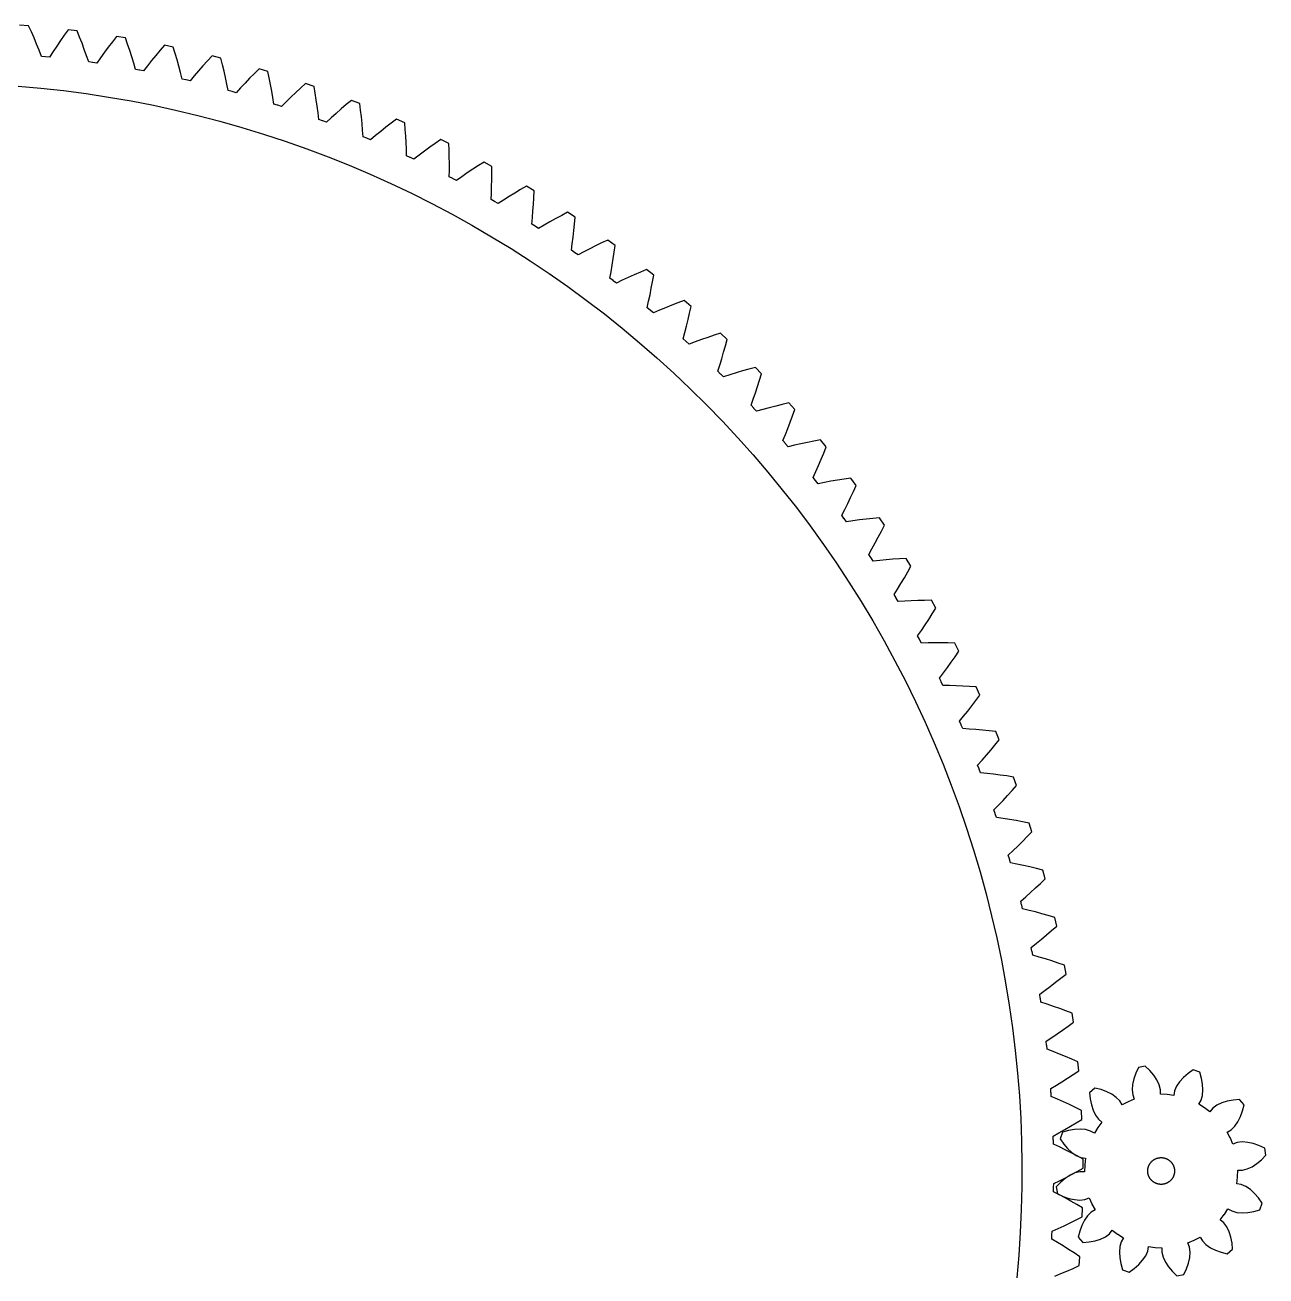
# Model space of a CAD drawing. Header units: metres. Extents: x -215 to 249, y -215 to 215.
# Drawn here: x 17 to 248.8, y -19.6 to 214 of the extents above; entities that cross this region are included whole.
import ezdxf

# ---------------------------------------------------------------- set-up
doc = ezdxf.new("R2010")
doc.units = ezdxf.units.M

msp = doc.modelspace()

# ---------------------------------------------------------------- linework, layer by layer
for p, q in [((17.6757, 213.88), (16.0001, 214.012)), ((18.1898, 212.737), (17.6757, 213.88)), ((18.6874, 211.594), (18.1898, 212.737)), ((25.0686, 213.14), (24.3382, 212.122)), ((26.7371, 212.937), (25.0686, 213.14)), ((27.2022, 211.773), (26.7371, 212.937)), ((19.1682, 210.45), (18.6874, 211.594)), ((19.6323, 209.307), (19.1682, 210.45)), ((23.6238, 211.1), (22.9258, 210.074)), ((24.3382, 212.122), (23.6238, 211.1)), ((27.6508, 210.61), (27.2022, 211.773)), ((28.0827, 209.447), (27.6508, 210.61)), ((33.3189, 210.897), (32.5619, 209.907)), ((34.0919, 211.884), (33.3189, 210.897)), ((35.7503, 211.61), (34.0919, 211.884)), ((36.1656, 210.428), (35.7503, 211.61)), ((36.5645, 209.247), (36.1656, 210.428)), ((20.0792, 208.163), (19.6323, 209.307)), ((20.8051, 208.092), (20.0792, 208.163)), ((20.8541, 208.087), (20.8051, 208.092)), ((20.8051, 208.092), (20.8051, 208.092)), ((21.5797, 208.013), (20.8541, 208.087)), ((20.8541, 208.087), (20.8541, 208.087)), ((22.2444, 209.045), (21.5797, 208.013)), ((22.9258, 210.074), (22.2444, 209.045)), ((28.4978, 208.285), (28.0827, 209.447)), ((28.8958, 207.124), (28.4978, 208.285)), ((31.821, 208.912), (31.0965, 207.913)), ((32.5619, 209.907), (31.821, 208.912)), ((36.9466, 208.067), (36.5645, 209.247)), ((37.312, 206.888), (36.9466, 208.067)), ((41.4412, 208.336), (40.6588, 207.373)), ((42.2397, 209.293), (41.4412, 208.336)), ((43.0538, 210.246), (42.2397, 209.293)), ((44.6991, 209.903), (43.0538, 210.246)), ((45.0638, 208.704), (44.6991, 209.903)), ((45.4122, 207.506), (45.0638, 208.704)), ((51.9382, 208.229), (51.0842, 207.312)), ((53.5673, 207.816), (51.9382, 208.229)), ((29.618, 207.022), (28.8958, 207.124)), ((29.6668, 207.015), (29.618, 207.022)), ((29.618, 207.022), (29.618, 207.022)), ((30.3885, 206.91), (29.6668, 207.015)), ((29.6668, 207.015), (29.6668, 207.015)), ((31.0965, 207.913), (30.3885, 206.91)), ((37.6604, 205.711), (37.312, 206.888)), ((38.3775, 205.578), (37.6604, 205.711)), ((39.8925, 206.406), (39.1427, 205.434)), ((40.6588, 207.373), (39.8925, 206.406)), ((45.7439, 206.311), (45.4122, 207.506)), ((46.059, 205.118), (45.7439, 206.311)), ((50.2459, 206.389), (49.4233, 205.461)), ((51.0842, 207.312), (50.2459, 206.389)), ((53.8809, 206.603), (53.5673, 207.816)), ((54.1781, 205.392), (53.8809, 206.603)), ((60.7289, 205.838), (59.8368, 204.957)), ((62.3391, 205.356), (60.7289, 205.838)), ((38.426, 205.569), (38.3775, 205.578)), ((38.3775, 205.578), (38.3775, 205.578)), ((39.1427, 205.434), (38.426, 205.569)), ((38.426, 205.569), (38.426, 205.569)), ((46.3571, 203.927), (46.059, 205.118)), ((47.0679, 203.764), (46.3571, 203.927)), ((47.116, 203.753), (47.0679, 203.764)), ((47.0679, 203.764), (47.0679, 203.764)), ((47.8263, 203.587), (47.116, 203.753)), ((47.116, 203.753), (47.116, 203.753)), ((48.6167, 204.527), (47.8263, 203.587)), ((49.4233, 205.461), (48.6167, 204.527)), ((54.4588, 204.184), (54.1781, 205.392)), ((54.7229, 202.978), (54.4588, 204.184)), ((58.96, 204.071), (58.0988, 203.178)), ((59.8368, 204.957), (58.96, 204.071)), ((62.6008, 204.13), (62.3391, 205.356)), ((62.8463, 202.908), (62.6008, 204.13)), ((15.7135, 202.592), (19.9528, 202.218)), ((19.9528, 202.218), (24.1834, 201.756)), ((24.1834, 201.756), (28.4034, 201.205)), ((28.4034, 201.205), (32.6108, 200.566)), ((54.9702, 201.776), (54.7229, 202.978)), ((55.6735, 201.583), (54.9702, 201.776)), ((55.7211, 201.57), (55.6735, 201.583)), ((55.6735, 201.583), (55.6735, 201.583)), ((56.4237, 201.374), (55.721, 201.57)), ((55.721, 201.57), (55.7211, 201.57)), ((57.2532, 202.279), (56.4237, 201.374)), ((58.0988, 203.178), (57.2532, 202.279)), ((63.0755, 201.688), (62.8463, 202.908)), ((63.2883, 200.473), (63.0755, 201.688)), ((67.5679, 201.384), (66.6695, 200.529)), ((68.4815, 202.233), (67.5679, 201.384)), ((69.4101, 203.075), (68.4815, 202.233)), ((70.9984, 202.525), (69.4101, 203.075)), ((71.2079, 201.289), (70.9984, 202.525)), ((71.4014, 200.057), (71.2079, 201.289)), ((32.6108, 200.566), (36.804, 199.839)), ((36.804, 199.839), (40.9811, 199.025)), ((40.9811, 199.025), (45.1402, 198.123)), ((63.4843, 199.261), (63.2883, 200.473)), ((64.1788, 199.038), (63.4843, 199.261)), ((64.2257, 199.023), (64.1788, 199.038)), ((64.1788, 199.038), (64.1788, 199.038)), ((64.9194, 198.798), (64.2257, 199.023)), ((64.2257, 199.023), (64.2257, 199.023)), ((65.7866, 199.667), (64.9194, 198.798)), ((66.6695, 200.529), (65.7866, 199.667)), ((71.5786, 198.83), (71.4014, 200.057)), ((71.7395, 197.606), (71.5786, 198.83)), ((77.0028, 199.144), (76.054, 198.335)), ((77.9663, 199.946), (77.0028, 199.144)), ((79.5298, 199.329), (77.9663, 199.946)), ((79.6867, 198.086), (79.5298, 199.329)), ((45.1402, 198.123), (49.2794, 197.134)), ((49.2794, 197.134), (53.3971, 196.059)), ((71.8839, 196.387), (71.7395, 197.606)), ((72.5684, 196.135), (71.8839, 196.387)), ((74.2014, 196.695), (73.2981, 195.864)), ((75.1202, 197.519), (74.2014, 196.695)), ((76.054, 198.335), (75.1202, 197.519)), ((79.8277, 196.847), (79.6867, 198.086)), ((79.9527, 195.613), (79.8277, 196.847)), ((86.382, 196.457), (85.3854, 195.697)), ((87.918, 195.774), (86.382, 196.457)), ((53.3971, 196.059), (57.4913, 194.897)), ((57.4913, 194.897), (61.5603, 193.651)), ((72.6146, 196.118), (72.5684, 196.135)), ((72.5684, 196.135), (72.5684, 196.135)), ((73.2981, 195.864), (72.6146, 196.118)), ((72.6146, 196.118), (72.6146, 196.118)), ((80.0615, 194.383), (79.9527, 195.613)), ((80.1541, 193.159), (80.0615, 194.383)), ((83.4354, 194.153), (82.4825, 193.369)), ((84.4031, 194.929), (83.4354, 194.153)), ((85.3854, 195.697), (84.4031, 194.929)), ((88.0219, 194.525), (87.918, 195.774)), ((88.1102, 193.281), (88.0219, 194.525)), ((61.5603, 193.651), (65.6023, 192.319)), ((65.6023, 192.319), (69.6156, 190.903)), ((80.8272, 192.879), (80.1541, 193.159)), ((80.8727, 192.859), (80.8272, 192.879)), ((80.8272, 192.879), (80.8272, 192.879)), ((81.5448, 192.576), (80.8727, 192.859)), ((80.8727, 192.859), (80.8727, 192.859)), ((82.4825, 193.369), (81.5448, 192.576)), ((88.1827, 192.043), (88.1102, 193.281)), ((88.2393, 190.81), (88.1827, 192.043)), ((93.614, 191.897), (92.6001, 191.171)), ((94.642, 192.614), (93.614, 191.897)), ((96.1476, 191.866), (94.642, 192.614)), ((96.1985, 190.614), (96.1476, 191.866)), ((69.6156, 190.903), (73.5983, 189.403)), ((73.5983, 189.403), (77.5487, 187.82)), ((88.2798, 189.583), (88.2393, 190.81)), ((88.9404, 189.274), (88.2798, 189.583)), ((88.985, 189.253), (88.9404, 189.274)), ((88.9404, 189.274), (88.9404, 189.274)), ((89.6445, 188.942), (88.985, 189.253)), ((88.985, 189.253), (88.985, 189.253)), ((90.615, 189.694), (89.6445, 188.942)), ((91.6003, 190.437), (90.615, 189.694)), ((92.6001, 191.171), (91.6003, 190.437)), ((96.2339, 189.368), (96.1985, 190.614)), ((96.2538, 188.127), (96.2339, 189.368)), ((77.5487, 187.82), (81.4651, 186.155)), ((96.258, 186.893), (96.2538, 188.127)), ((100.63, 187.069), (99.6001, 186.377)), ((101.674, 187.751), (100.63, 187.069)), ((102.732, 188.423), (101.674, 187.751)), ((104.204, 187.613), (102.732, 188.423)), ((104.202, 186.36), (104.204, 187.613)), ((81.4651, 186.155), (85.3457, 184.408)), ((96.2464, 185.666), (96.258, 186.893)), ((96.8933, 185.329), (96.2464, 185.666)), ((96.937, 185.306), (96.8933, 185.329)), ((96.8933, 185.329), (96.8933, 185.329)), ((97.5826, 184.967), (96.9369, 185.306)), ((96.9369, 185.306), (96.937, 185.306)), ((98.5842, 185.677), (97.5826, 184.967)), ((99.6001, 186.377), (98.5842, 185.677)), ((104.151, 183.873), (104.184, 185.113)), ((104.184, 185.113), (104.202, 186.36)), ((85.3457, 184.408), (89.189, 182.58)), ((89.189, 182.58), (92.9931, 180.672)), ((104.04, 181.414), (104.103, 182.64)), ((104.103, 182.64), (104.151, 183.873)), ((108.479, 182.629), (107.42, 181.982)), ((109.551, 183.266), (108.479, 182.629)), ((110.636, 183.893), (109.551, 183.266)), ((112.073, 183.021), (110.636, 183.893)), ((112.017, 181.769), (112.073, 183.021)), ((92.9931, 180.672), (96.7564, 178.685)), ((104.672, 181.05), (104.04, 181.414)), ((104.714, 181.025), (104.672, 181.05)), ((104.672, 181.05), (104.672, 181.05)), ((105.345, 180.659), (104.714, 181.025)), ((104.714, 181.025), (104.714, 181.025)), ((106.376, 181.326), (105.345, 180.659)), ((107.42, 181.982), (106.376, 181.326)), ((111.861, 179.287), (111.947, 180.524)), ((111.947, 180.524), (112.017, 181.769)), ((96.7564, 178.685), (100.477, 176.62)), ((111.645, 176.835), (111.761, 178.057)), ((111.761, 178.057), (111.861, 179.287)), ((116.132, 177.861), (115.047, 177.259)), ((117.23, 178.452), (116.132, 177.861)), ((118.341, 179.032), (117.23, 178.452)), ((119.739, 178.1), (118.341, 179.032)), ((119.631, 176.851), (119.739, 178.1)), ((100.477, 176.62), (104.154, 174.477)), ((112.261, 176.444), (111.645, 176.835)), ((112.303, 176.418), (112.261, 176.444)), ((112.261, 176.444), (112.261, 176.444)), ((112.917, 176.025), (112.303, 176.418)), ((112.303, 176.418), (112.303, 176.418)), ((113.976, 176.647), (112.917, 176.025)), ((115.047, 177.259), (113.976, 176.647)), ((119.37, 174.378), (119.508, 175.611)), ((119.508, 175.611), (119.631, 176.851)), ((104.154, 174.477), (107.785, 172.257)), ((119.05, 171.937), (119.217, 173.153)), ((119.217, 173.153), (119.37, 174.378)), ((124.698, 173.316), (123.576, 172.772)), ((125.833, 173.848), (124.698, 173.316)), ((127.19, 172.858), (125.833, 173.848)), ((107.785, 172.257), (111.369, 169.962)), ((119.649, 171.521), (119.05, 171.937)), ((119.689, 171.493), (119.649, 171.521)), ((119.649, 171.521), (119.649, 171.521)), ((120.286, 171.074), (119.689, 171.493)), ((119.689, 171.493), (119.689, 171.493)), ((121.37, 171.651), (120.286, 171.074)), ((122.467, 172.217), (121.37, 171.651)), ((123.576, 172.772), (122.467, 172.217)), ((126.853, 170.38), (127.029, 171.615)), ((127.029, 171.615), (127.19, 172.858)), ((111.369, 169.962), (114.904, 167.593)), ((126.459, 167.937), (126.663, 169.154)), ((126.663, 169.154), (126.853, 170.38)), ((133.098, 168.351), (131.942, 167.867)), ((134.412, 167.304), (133.098, 168.351)), ((114.904, 167.593), (118.389, 165.149)), ((126.24, 166.73), (126.459, 167.937)), ((126.82, 166.288), (126.24, 166.73)), ((126.86, 166.258), (126.82, 166.288)), ((126.82, 166.288), (126.82, 166.288)), ((127.439, 165.815), (126.859, 166.258)), ((126.859, 166.258), (126.86, 166.258)), ((128.546, 166.345), (127.439, 165.815)), ((129.665, 166.864), (128.546, 166.345)), ((130.797, 167.371), (129.665, 166.864)), ((131.942, 167.867), (130.797, 167.371)), ((133.97, 164.843), (134.198, 166.069)), ((134.198, 166.069), (134.412, 167.304)), ((118.389, 165.149), (121.821, 162.634)), ((133.472, 162.419), (133.728, 163.626)), ((133.728, 163.626), (133.97, 164.843)), ((121.821, 162.634), (125.201, 160.047)), ((133.202, 161.222), (133.472, 162.419)), ((133.763, 160.756), (133.202, 161.222)), ((136.63, 161.211), (135.49, 160.74)), ((137.783, 161.669), (136.63, 161.211)), ((138.947, 162.116), (137.783, 161.669)), ((140.123, 162.551), (138.947, 162.116)), ((141.391, 161.448), (140.123, 162.551)), ((141.125, 160.224), (141.391, 161.448)), ((125.201, 160.047), (128.525, 157.39)), ((133.764, 160.756), (133.763, 160.756)), ((133.801, 160.724), (133.764, 160.756)), ((134.361, 160.257), (133.801, 160.724)), ((133.801, 160.724), (133.801, 160.724)), ((135.49, 160.74), (134.361, 160.257)), ((140.552, 157.803), (140.845, 159.009)), ((140.845, 159.009), (141.125, 160.224)), ((128.525, 157.39), (131.793, 154.664)), ((139.925, 155.423), (140.245, 156.608)), ((140.245, 156.608), (140.552, 157.803)), ((131.793, 154.664), (135.003, 151.87)), ((140.466, 154.934), (139.925, 155.423)), ((140.502, 154.901), (140.466, 154.934)), ((140.466, 154.934), (140.466, 154.934)), ((141.042, 154.41), (140.502, 154.901)), ((140.502, 154.901), (140.502, 154.901)), ((142.19, 154.845), (141.042, 154.41)), ((143.349, 155.267), (142.19, 154.845)), ((144.52, 155.676), (143.349, 155.267)), ((145.702, 156.073), (144.52, 155.676)), ((146.895, 156.457), (145.702, 156.073)), ((148.116, 155.302), (146.895, 156.457)), ((147.798, 154.09), (148.116, 155.302)), ((135.003, 151.87), (138.154, 149.009)), ((147.123, 151.696), (147.467, 152.888)), ((147.467, 152.888), (147.798, 154.09)), ((146.395, 149.344), (146.765, 150.515)), ((146.765, 150.515), (147.123, 151.696)), ((152.195, 149.748), (150.997, 149.402)), ((153.403, 150.082), (152.195, 149.748)), ((154.574, 148.876), (153.403, 150.082)), ((138.154, 149.009), (141.244, 146.083)), ((146.915, 148.833), (146.395, 149.344)), ((146.95, 148.798), (146.915, 148.833)), ((146.915, 148.833), (146.915, 148.833)), ((147.468, 148.285), (146.95, 148.798)), ((146.95, 148.798), (146.95, 148.798)), ((148.633, 148.67), (147.468, 148.285)), ((149.81, 149.043), (148.633, 148.67)), ((150.997, 149.402), (149.81, 149.043)), ((153.823, 146.491), (154.205, 147.678)), ((154.205, 147.678), (154.574, 148.876)), ((141.244, 146.083), (144.273, 143.093)), ((153.021, 144.15), (153.428, 145.315)), ((153.428, 145.315), (153.823, 146.491)), ((144.273, 143.093), (147.238, 140.04)), ((152.601, 142.997), (153.021, 144.15)), ((153.099, 142.464), (152.601, 142.997)), ((156, 142.55), (154.809, 142.228)), ((157.202, 142.859), (156, 142.55)), ((158.413, 143.154), (157.202, 142.859)), ((159.635, 143.436), (158.413, 143.154)), ((160.753, 142.181), (159.635, 143.436)), ((153.133, 142.428), (153.099, 142.464)), ((153.099, 142.464), (153.099, 142.464)), ((153.133, 142.427), (153.133, 142.428)), ((153.628, 141.893), (153.133, 142.427)), ((154.809, 142.228), (153.628, 141.893)), ((159.901, 139.831), (160.333, 141.001)), ((160.333, 141.001), (160.753, 142.181)), ((147.238, 140.04), (150.138, 136.926)), ((159.001, 137.526), (159.457, 138.673)), ((159.457, 138.673), (159.901, 139.831)), ((150.138, 136.926), (152.973, 133.752)), ((158.533, 136.391), (159.001, 137.526)), ((159.007, 135.838), (158.533, 136.391)), ((159.039, 135.8), (159.007, 135.838)), ((159.007, 135.838), (159.007, 135.838)), ((159.512, 135.245), (159.039, 135.8)), ((159.039, 135.8), (159.039, 135.8)), ((160.706, 135.53), (159.512, 135.245)), ((161.91, 135.801), (160.706, 135.53)), ((163.123, 136.058), (161.91, 135.801)), ((164.346, 136.302), (163.123, 136.058)), ((165.578, 136.532), (164.346, 136.302)), ((166.642, 135.231), (165.578, 136.532)), ((152.973, 133.752), (155.74, 130.519)), ((165.692, 132.918), (166.173, 134.069)), ((166.173, 134.069), (166.642, 135.231)), ((164.695, 130.654), (165.199, 131.78)), ((165.199, 131.78), (165.692, 132.918)), ((155.74, 130.519), (158.44, 127.229)), ((164.178, 129.54), (164.695, 130.654)), ((164.629, 128.967), (164.178, 129.54)), ((164.66, 128.928), (164.629, 128.967)), ((164.629, 128.967), (164.629, 128.967)), ((165.108, 128.353), (164.66, 128.928)), ((164.66, 128.928), (164.66, 128.928)), ((166.313, 128.587), (165.108, 128.353)), ((167.528, 128.807), (166.313, 128.587)), ((168.751, 129.013), (167.528, 128.807)), ((169.983, 129.204), (168.751, 129.013)), ((171.224, 129.381), (169.983, 129.204)), ((172.232, 128.036), (171.224, 129.381)), ((158.44, 127.229), (161.069, 123.883)), ((171.184, 125.767), (171.713, 126.895)), ((171.713, 126.895), (172.232, 128.036)), ((161.069, 123.883), (163.628, 120.482)), ((170.091, 123.546), (170.643, 124.65)), ((170.643, 124.65), (171.184, 125.767)), ((169.528, 122.455), (170.091, 123.546)), ((169.954, 121.863), (169.528, 122.455)), ((169.983, 121.823), (169.954, 121.863)), ((169.954, 121.863), (169.954, 121.863)), ((170.407, 121.23), (169.983, 121.823)), ((169.983, 121.823), (169.983, 121.823)), ((172.843, 121.581), (171.621, 121.413)), ((174.074, 121.734), (172.843, 121.581)), ((175.313, 121.873), (174.074, 121.734)), ((176.56, 121.998), (175.313, 121.873)), ((177.511, 120.611), (176.56, 121.998)), ((163.628, 120.482), (166.116, 117.029)), ((171.621, 121.413), (170.407, 121.23)), ((176.367, 118.388), (176.944, 119.493)), ((176.944, 119.493), (177.511, 120.611)), ((166.116, 117.029), (168.53, 113.525)), ((175.182, 116.216), (175.78, 117.295)), ((175.78, 117.295), (176.367, 118.388)), ((174.573, 115.15), (175.182, 116.216)), ((174.973, 114.54), (174.573, 115.15)), ((175, 114.499), (174.973, 114.541)), ((174.973, 114.541), (174.973, 114.54)), ((175.398, 113.888), (175, 114.499)), ((175, 114.499), (175, 114.499)), ((168.53, 113.525), (170.871, 109.97)), ((176.619, 114.02), (175.398, 113.888)), ((177.848, 114.136), (176.619, 114.02)), ((179.084, 114.237), (177.848, 114.136)), ((180.328, 114.323), (179.084, 114.237)), ((181.579, 114.395), (180.328, 114.323)), ((182.469, 112.969), (181.579, 114.395)), ((181.856, 111.876), (182.469, 112.969)), ((170.871, 109.97), (173.136, 106.368)), ((180.599, 109.729), (181.233, 110.796)), ((181.233, 110.796), (181.856, 111.876)), ((179.303, 107.637), (179.956, 108.676)), ((179.677, 107.011), (179.303, 107.637)), ((179.956, 108.676), (180.599, 109.729)), ((173.136, 106.368), (175.326, 102.719)), ((179.702, 106.969), (179.677, 107.011)), ((179.677, 107.011), (179.677, 107.011)), ((180.074, 106.342), (179.702, 106.969)), ((179.702, 106.969), (179.702, 106.969)), ((181.299, 106.421), (180.074, 106.342)), ((182.531, 106.485), (181.299, 106.421)), ((183.771, 106.533), (182.531, 106.485)), ((185.017, 106.567), (183.771, 106.533)), ((186.271, 106.585), (185.017, 106.567)), ((187.1, 105.123), (186.271, 106.585)), ((185.094, 101.966), (185.772, 103.004)), ((185.772, 103.004), (186.44, 104.057)), ((186.44, 104.057), (187.1, 105.123)), ((175.326, 102.719), (177.439, 99.0243)), ((183.709, 99.9304), (184.406, 100.941)), ((184.406, 100.941), (185.094, 101.966)), ((177.439, 99.0243), (179.473, 95.2866)), ((184.057, 99.2891), (183.709, 99.9304)), ((184.08, 99.2457), (184.057, 99.2891)), ((184.057, 99.2891), (184.057, 99.2891)), ((184.425, 98.6032), (184.08, 99.2457)), ((184.08, 99.2457), (184.08, 99.2457)), ((185.652, 98.6304), (184.425, 98.6032)), ((186.886, 98.6419), (185.652, 98.6304)), ((188.127, 98.6378), (186.886, 98.6419)), ((189.374, 98.6183), (188.127, 98.6378)), ((190.626, 98.5834), (189.374, 98.6183)), ((191.393, 97.0875), (190.626, 98.5834)), ((189.976, 95.0273), (190.689, 96.0504)), ((190.689, 96.0504), (191.393, 97.0875)), ((179.473, 95.2866), (181.43, 91.507)), ((188.524, 93.0236), (189.255, 94.0182)), ((189.255, 94.0182), (189.976, 95.0273)), ((181.43, 91.507), (183.306, 87.6874)), ((187.785, 92.0435), (188.524, 93.0236)), ((188.105, 91.3881), (187.785, 92.0435)), ((188.126, 91.3437), (188.105, 91.3881)), ((188.105, 91.3881), (188.105, 91.3881)), ((188.444, 90.6871), (188.126, 91.3437)), ((188.126, 91.3437), (188.126, 91.3437)), ((189.671, 90.6622), (188.444, 90.6871)), ((190.904, 90.6214), (189.671, 90.6622)), ((192.144, 90.5646), (190.904, 90.6214)), ((193.388, 90.4922), (192.144, 90.5646)), ((194.639, 90.4042), (193.388, 90.4922)), ((194.593, 87.8708), (195.341, 88.877)), ((195.341, 88.877), (194.639, 90.4042)), ((183.306, 87.6874), (185.102, 83.8293)), ((193.074, 85.9014), (193.838, 86.8788)), ((193.838, 86.8788), (194.593, 87.8708)), ((191.522, 83.9908), (192.302, 84.9386)), ((192.302, 84.9386), (193.074, 85.9014)), ((185.102, 83.8293), (186.817, 79.9344)), ((191.814, 83.3223), (191.522, 83.9908)), ((191.834, 83.2771), (191.814, 83.3223)), ((191.814, 83.3223), (191.814, 83.3223)), ((192.123, 82.6076), (191.833, 83.2771)), ((191.833, 83.2771), (191.834, 83.2771)), ((193.348, 82.5307), (192.123, 82.6076)), ((194.579, 82.4375), (193.348, 82.5307)), ((195.814, 82.3282), (194.579, 82.4375)), ((197.055, 82.203), (195.814, 82.3282)), ((198.3, 82.062), (197.055, 82.203)), ((198.937, 80.5065), (198.3, 82.062)), ((186.817, 79.9344), (188.45, 76.0045)), ((197.351, 78.5738), (198.147, 79.5329)), ((198.147, 79.5329), (198.937, 80.5065)), ((195.734, 76.7005), (196.546, 77.6297)), ((196.546, 77.6297), (197.351, 78.5738)), ((188.45, 76.0045), (190.001, 72.0412)), ((194.914, 75.7867), (195.734, 76.7005)), ((195.177, 75.1064), (194.914, 75.7867)), ((195.195, 75.0604), (195.177, 75.1065)), ((195.177, 75.1065), (195.177, 75.1064)), ((195.456, 74.3793), (195.195, 75.0604)), ((195.195, 75.0604), (195.195, 75.0604)), ((196.676, 74.2504), (195.456, 74.3793)), ((197.902, 74.1051), (196.676, 74.2504)), ((199.132, 73.9435), (197.902, 74.1051)), ((200.366, 73.7657), (199.132, 73.9435)), ((201.604, 73.572), (200.366, 73.7657)), ((202.174, 71.9908), (201.604, 73.572)), ((190.001, 72.0412), (191.468, 68.0463)), ((199.664, 69.218), (200.508, 70.1272)), ((200.508, 70.1272), (201.344, 71.0516)), ((201.344, 71.0516), (202.174, 71.9908)), ((191.468, 68.0463), (192.851, 64.0216)), ((197.955, 67.446), (198.813, 68.3242)), ((198.813, 68.3242), (199.664, 69.218)), ((198.189, 66.7552), (197.955, 67.446)), ((198.205, 66.7085), (198.189, 66.7552)), ((198.189, 66.7552), (198.189, 66.7552)), ((198.436, 66.0169), (198.205, 66.7085)), ((198.205, 66.7085), (198.205, 66.7085)), ((199.651, 65.8363), (198.436, 66.0169)), ((200.869, 65.6391), (199.651, 65.8363)), ((202.091, 65.4254), (200.869, 65.6391)), ((203.316, 65.1955), (202.091, 65.4254)), ((192.851, 64.0216), (194.149, 59.9688)), ((204.545, 64.9494), (203.316, 65.1955)), ((204.179, 62.4423), (205.047, 63.3454)), ((205.047, 63.3454), (204.545, 64.9494)), ((202.421, 60.6817), (203.303, 61.5543)), ((203.303, 61.5543), (204.179, 62.4423)), ((194.149, 59.9688), (195.363, 55.8897)), ((200.639, 58.9838), (201.533, 59.8248)), ((200.844, 58.2837), (200.639, 58.9838)), ((201.533, 59.8248), (202.421, 60.6817)), ((200.857, 58.2363), (200.844, 58.2837)), ((200.844, 58.2837), (200.844, 58.2837)), ((201.059, 57.5355), (200.857, 58.2363)), ((200.857, 58.2363), (200.857, 58.2363)), ((202.265, 57.3036), (201.059, 57.5355)), ((203.474, 57.0548), (202.265, 57.3036)), ((204.685, 56.7895), (203.474, 57.0548)), ((205.9, 56.5078), (204.685, 56.7895)), ((207.117, 56.2097), (205.9, 56.5078)), ((207.551, 54.5859), (207.117, 56.2097)), ((195.363, 55.8897), (196.49, 51.7861)), ((206.645, 53.7204), (207.551, 54.5859)), ((196.49, 51.7861), (197.532, 47.6597)), ((203.891, 51.2176), (204.815, 52.036)), ((204.815, 52.036), (205.732, 52.8704)), ((205.732, 52.8704), (206.645, 53.7204)), ((202.962, 50.4152), (203.891, 51.2176)), ((203.136, 49.7071), (202.962, 50.4152)), ((203.148, 49.6592), (203.136, 49.7071)), ((203.136, 49.7071), (203.136, 49.7071)), ((203.32, 48.9505), (203.148, 49.6592)), ((203.148, 49.6592), (203.148, 49.6592)), ((197.532, 47.6597), (198.487, 43.5125)), ((204.515, 48.6676), (203.32, 48.9505)), ((205.712, 48.3678), (204.515, 48.6676)), ((206.911, 48.0513), (205.712, 48.3678)), ((208.113, 47.7182), (206.911, 48.0513)), ((209.316, 47.3688), (208.113, 47.7182)), ((209.681, 45.728), (209.316, 47.3688)), ((207.791, 44.0912), (208.738, 44.9017)), ((208.738, 44.9017), (209.681, 45.728)), ((198.487, 43.5125), (199.354, 39.3462)), ((204.919, 41.7559), (205.881, 42.518)), ((205.881, 42.518), (206.838, 43.2966)), ((206.838, 43.2966), (207.791, 44.0912)), ((205.063, 41.041), (204.919, 41.7559)), ((205.073, 40.9926), (205.063, 41.041)), ((205.063, 41.041), (205.063, 41.041)), ((205.214, 40.2772), (205.073, 40.9926)), ((205.073, 40.9926), (205.073, 40.9926)), ((206.396, 39.9439), (205.214, 40.2772)), ((207.579, 39.5935), (206.396, 39.9439)), ((199.354, 39.3462), (200.135, 35.1626)), ((208.764, 39.2264), (207.579, 39.5935)), ((209.95, 38.8427), (208.764, 39.2264)), ((211.138, 38.4424), (209.95, 38.8427)), ((211.433, 36.7877), (211.138, 38.4424)), ((200.135, 35.1626), (200.827, 30.9636)), ((208.49, 34.4791), (209.475, 35.2326)), ((209.475, 35.2326), (210.456, 36.0022)), ((210.456, 36.0022), (211.433, 36.7877)), ((206.506, 33.0213), (207.5, 33.7419)), ((206.62, 32.3009), (206.506, 33.0213)), ((207.5, 33.7419), (208.49, 34.4791)), ((200.827, 30.9636), (201.431, 26.751)), ((206.628, 32.2522), (206.62, 32.3009)), ((206.62, 32.3009), (206.62, 32.3009)), ((206.739, 31.5314), (206.628, 32.2522)), ((206.628, 32.2522), (206.628, 32.2522)), ((207.905, 31.1482), (206.739, 31.5314)), ((209.072, 30.748), (207.905, 31.1482)), ((210.241, 30.3309), (209.072, 30.748)), ((211.41, 29.8971), (210.241, 30.3309)), ((212.579, 29.4469), (211.41, 29.8971)), ((212.803, 27.7811), (212.579, 29.4469)), ((201.431, 26.751), (201.947, 22.5266)), ((209.765, 25.5995), (210.782, 26.3104)), ((210.782, 26.3104), (211.794, 27.0377)), ((211.794, 27.0377), (212.803, 27.7811)), ((207.722, 24.2271), (208.745, 24.9049)), ((207.805, 23.5026), (207.722, 24.2271)), ((207.81, 23.4536), (207.805, 23.5026)), ((207.805, 23.5026), (207.805, 23.5026)), ((207.891, 22.7287), (207.81, 23.4536)), ((207.81, 23.4536), (207.81, 23.4536)), ((208.745, 24.9049), (209.765, 25.5995)), ((201.947, 22.5266), (202.375, 18.2924)), ((209.04, 22.2964), (207.891, 22.7287)), ((210.189, 21.847), (209.04, 22.2964)), ((211.339, 21.3807), (210.189, 21.847)), ((212.488, 20.8977), (211.339, 21.3807)), ((213.638, 20.3982), (212.488, 20.8977)), ((212.751, 18.0246), (213.791, 18.7244)), ((213.791, 18.7244), (213.638, 20.3982)), ((224.928, 19.3409), (224.433, 18.2709)), ((226.225, 19.5813), (224.928, 19.3409)), ((227.07, 18.7595), (226.225, 19.5813)), ((227.79, 17.8986), (227.07, 18.7595)), ((235.168, 18.8774), (234.205, 18.1979)), ((236.412, 18.4372), (235.168, 18.8774)), ((202.375, 18.2924), (202.714, 14.0502)), ((209.614, 16.0231), (210.663, 16.6737)), ((210.663, 16.6737), (211.708, 17.3409)), ((211.708, 17.3409), (212.751, 18.0246)), ((224.07, 17.2092), (223.842, 16.1681)), ((224.433, 18.2709), (224.07, 17.2092)), ((228.375, 17.0083), (227.79, 17.8986)), ((228.81, 16.0977), (228.375, 17.0083)), ((232.642, 16.6725), (232.07, 15.8412)), ((233.359, 17.4603), (232.642, 16.6725)), ((234.205, 18.1979), (233.359, 17.4603)), ((236.732, 17.3029), (236.412, 18.4372)), ((236.926, 16.1974), (236.732, 17.3029)), ((202.714, 14.0502), (202.963, 9.8018)), ((208.563, 15.3894), (209.614, 16.0231)), ((208.615, 14.6619), (208.563, 15.3894)), ((208.618, 14.6127), (208.615, 14.6619)), ((208.615, 14.6619), (208.615, 14.6619)), ((208.668, 13.8851), (208.618, 14.6127)), ((208.618, 14.6127), (208.618, 14.6127)), ((216.83, 15.4786), (215.828, 14.6221)), ((215.828, 14.6221), (215.934, 13.4482)), ((217.973, 15.1894), (216.83, 15.4786)), ((219.027, 14.8039), (217.973, 15.1894)), ((219.979, 14.3257), (219.027, 14.8039)), ((220.811, 13.7546), (219.979, 14.3257)), ((223.842, 16.1681), (223.762, 15.1622)), ((223.762, 15.1622), (223.877, 14.2189)), ((223.877, 14.2189), (224.175, 13.4199)), ((229.041, 15.1761), (228.81, 16.0977)), ((229.049, 14.3233), (229.041, 15.1761)), ((230.286, 14.2796), (229.049, 14.3233)), ((230.307, 14.2789), (230.286, 14.2814)), ((230.286, 14.2814), (230.286, 14.2796)), ((230.328, 14.2781), (230.307, 14.2789)), ((230.328, 14.2763), (230.328, 14.2781)), ((231.556, 14.126), (230.328, 14.2763)), ((231.697, 14.9671), (231.556, 14.126)), ((232.07, 15.8412), (231.697, 14.9671)), ((236.648, 13.2138), (236.909, 14.1275)), ((236.909, 14.1275), (236.988, 15.1335)), ((236.988, 15.1335), (236.926, 16.1974)), ((209.798, 13.4044), (208.668, 13.8851)), ((210.927, 12.9066), (209.798, 13.4044)), ((212.056, 12.3919), (210.927, 12.9066)), ((213.184, 11.8606), (212.056, 12.3919)), ((214.311, 11.3128), (213.184, 11.8606)), ((215.934, 13.4482), (216.15, 12.3469)), ((216.15, 12.3469), (216.474, 11.3314)), ((221.472, 13.072), (220.811, 13.7546)), ((221.906, 12.3374), (221.472, 13.072)), ((222.998, 12.918), (221.906, 12.3374)), ((223.017, 12.9277), (222.998, 12.9196)), ((222.998, 12.9196), (222.998, 12.918)), ((223.035, 12.9375), (223.017, 12.9277)), ((223.036, 12.9359), (223.035, 12.9375)), ((224.175, 13.4199), (223.036, 12.9359)), ((236.229, 12.4713), (236.648, 13.2138)), ((237.278, 11.815), (236.229, 12.4713)), ((237.279, 11.8165), (237.278, 11.815)), ((237.296, 11.804), (237.279, 11.8165)), ((237.313, 11.7929), (237.296, 11.804)), ((237.312, 11.7914), (237.313, 11.7929)), ((238.301, 11.0471), (237.312, 11.7914)), ((238.844, 11.7048), (238.301, 11.0471)), ((239.604, 12.2756), (238.844, 11.7048)), ((240.515, 12.7096), (239.604, 12.2756)), ((241.53, 13.0329), (240.515, 12.7096)), ((242.631, 13.2488), (241.53, 13.0329)), ((243.805, 13.3556), (242.631, 13.2488)), ((244.662, 12.3528), (243.805, 13.3556)), ((244.373, 11.2101), (244.662, 12.3528)), ((202.963, 9.8018), (203.124, 5.5491)), ((213.324, 8.97891), (214.393, 9.63402)), ((214.393, 9.63402), (214.311, 11.3128)), ((216.474, 11.3314), (216.908, 10.4205)), ((216.908, 10.4205), (217.478, 9.6608)), ((217.478, 9.6608), (218.136, 9.11794)), ((243.509, 9.20367), (243.987, 10.1561)), ((243.987, 10.1561), (244.373, 11.2101)), ((209.028, 6.52383), (210.105, 7.1124)), ((210.105, 7.1124), (211.18, 7.7179)), ((210.746, 7.22841), (210.306, 5.98535)), ((211.88, 7.54938), (210.746, 7.22841)), ((211.18, 7.7179), (212.254, 8.34015)), ((212.986, 7.74257), (211.88, 7.54938)), ((212.254, 8.34015), (213.324, 8.97891)), ((214.05, 7.8046), (212.986, 7.74257)), ((215.056, 7.72589), (214.05, 7.8046)), ((215.969, 7.46524), (215.056, 7.72589)), ((216.712, 7.04575), (215.969, 7.46524)), ((217.368, 8.09496), (216.712, 7.04575)), ((217.379, 8.11255), (217.367, 8.09598)), ((217.367, 8.09598), (217.368, 8.09496)), ((217.39, 8.13031), (217.379, 8.11255)), ((217.392, 8.12929), (217.39, 8.13031)), ((218.136, 9.11794), (217.392, 8.12929)), ((241.521, 7.27754), (242.255, 7.71083)), ((242.101, 6.18463), (241.521, 7.27754)), ((242.255, 7.71083), (242.938, 8.37186)), ((242.938, 8.37186), (243.509, 9.20367)), ((203.124, 5.5491), (203.196, 1.29398)), ((209.049, 5.79485), (209.028, 6.52383)), ((209.051, 5.74556), (209.049, 5.79485)), ((209.049, 5.79485), (209.049, 5.79485)), ((209.069, 5.01648), (209.051, 5.74556)), ((209.051, 5.74556), (209.051, 5.74556)), ((210.178, 4.48827), (209.069, 5.01648)), ((210.306, 5.98535), (210.985, 5.02211)), ((210.985, 5.02211), (211.723, 4.17624)), ((242.103, 6.18539), (242.101, 6.18463)), ((242.111, 6.16621), (242.103, 6.18539)), ((242.121, 6.1478), (242.111, 6.16621)), ((242.119, 6.14702), (242.121, 6.1478)), ((242.603, 5.00806), (242.119, 6.14702)), ((243.402, 5.30623), (242.603, 5.00806)), ((244.345, 5.42073), (243.402, 5.30623)), ((245.351, 5.34109), (244.345, 5.42073)), ((246.392, 5.1134), (245.351, 5.34109)), ((247.454, 4.74965), (246.392, 5.1134)), ((248.524, 4.2552), (247.454, 4.74965)), ((211.285, 3.94299), (210.178, 4.48827)), ((212.39, 3.38089), (211.285, 3.94299)), ((211.723, 4.17624), (212.511, 3.45848)), ((213.495, 2.80215), (212.39, 3.38089)), ((212.511, 3.45848), (213.342, 2.8866)), ((213.342, 2.8866), (214.216, 2.5141)), ((214.598, 2.20699), (213.495, 2.80215)), ((214.216, 2.5141), (215.057, 2.37283)), ((215.057, 2.37283), (214.907, 1.14447)), ((228.275, 2.32922), (228.324, 2.34772)), ((228.324, 2.34772), (228.373, 2.3652)), ((228.373, 2.3652), (228.423, 2.38164)), ((228.423, 2.38164), (228.473, 2.39703)), ((228.473, 2.39703), (228.523, 2.41138)), ((228.523, 2.41138), (228.574, 2.42465)), ((228.574, 2.42465), (228.625, 2.43687)), ((228.625, 2.43687), (228.676, 2.44803)), ((228.676, 2.44803), (228.728, 2.45811)), ((228.728, 2.45811), (228.779, 2.46713)), ((228.779, 2.46713), (228.831, 2.47504)), ((228.831, 2.47504), (228.883, 2.48187)), ((228.883, 2.48187), (228.935, 2.48761)), ((228.935, 2.48761), (228.987, 2.49228)), ((228.987, 2.49228), (229.039, 2.49585)), ((229.039, 2.49585), (229.092, 2.49831)), ((229.092, 2.49831), (229.144, 2.49968)), ((229.144, 2.49968), (229.196, 2.49994)), ((229.196, 2.49994), (229.249, 2.49913)), ((229.249, 2.49913), (229.301, 2.49721)), ((229.301, 2.49721), (229.353, 2.49419)), ((229.353, 2.49419), (229.405, 2.49008)), ((229.405, 2.49008), (229.457, 2.48489)), ((229.457, 2.48489), (229.509, 2.47859)), ((229.509, 2.47859), (229.561, 2.47121)), ((229.561, 2.47121), (229.613, 2.46275)), ((229.613, 2.46275), (229.664, 2.45322)), ((229.664, 2.45322), (229.716, 2.4426)), ((229.716, 2.4426), (229.767, 2.43091)), ((229.767, 2.43091), (229.818, 2.41815)), ((229.818, 2.41815), (229.868, 2.40433)), ((229.868, 2.40433), (229.918, 2.38947)), ((229.918, 2.38947), (229.968, 2.37355)), ((229.968, 2.37355), (230.018, 2.3566)), ((230.018, 2.3566), (230.067, 2.33861)), ((230.067, 2.33861), (230.116, 2.31958)), ((247.943, 2.11349), (248.764, 2.95859)), ((248.764, 2.95859), (248.524, 4.2552)), ((203.196, 1.29398), (203.178, -2.9617)), ((213.513, -0.0829), (214.609, 0.52626)), ((214.609, 0.52626), (214.598, 2.20699)), ((214.904, 1.10292), (214.86, -0.13382)), ((214.904, 1.12387), (214.902, 1.10307)), ((214.902, 1.10307), (214.904, 1.10292)), ((214.905, 1.14461), (214.904, 1.12387)), ((214.907, 1.14447), (214.905, 1.14461)), ((226.683, 0.01309), (226.684, 0.06544)), ((226.683, -0.03926), (226.683, 0.01309)), ((226.684, 0.06544), (226.686, 0.11777)), ((226.686, 0.11777), (226.689, 0.17004)), ((226.689, 0.17004), (226.693, 0.22223)), ((226.693, 0.22223), (226.698, 0.27432)), ((226.698, 0.27432), (226.705, 0.32631)), ((226.705, 0.32631), (226.712, 0.37814)), ((226.712, 0.37814), (226.72, 0.42983)), ((226.72, 0.42983), (226.73, 0.48129)), ((226.73, 0.48129), (226.74, 0.53258)), ((226.74, 0.53258), (226.752, 0.58362)), ((226.752, 0.58362), (226.765, 0.6344)), ((226.765, 0.6344), (226.779, 0.68489)), ((226.779, 0.68489), (226.794, 0.73511)), ((226.794, 0.73511), (226.81, 0.78497)), ((226.81, 0.78497), (226.827, 0.8345)), ((226.827, 0.8345), (226.844, 0.88368)), ((226.844, 0.88368), (226.864, 0.93245)), ((226.864, 0.93245), (226.884, 0.98082)), ((226.884, 0.98082), (226.905, 1.02876)), ((226.905, 1.02876), (226.927, 1.07625)), ((226.927, 1.07625), (226.95, 1.12328)), ((226.95, 1.12328), (226.974, 1.16982)), ((226.974, 1.16982), (226.999, 1.21582)), ((226.999, 1.21582), (227.025, 1.26129)), ((227.025, 1.26129), (227.052, 1.30623)), ((227.052, 1.30623), (227.079, 1.35059)), ((227.079, 1.35059), (227.108, 1.39435)), ((227.108, 1.39435), (227.138, 1.43748)), ((227.138, 1.43748), (227.168, 1.48001)), ((227.168, 1.48001), (227.2, 1.5219)), ((227.2, 1.5219), (227.232, 1.5631)), ((227.232, 1.5631), (227.265, 1.60361)), ((227.265, 1.60361), (227.299, 1.64342)), ((227.299, 1.64342), (227.334, 1.68251)), ((227.334, 1.68251), (227.37, 1.72087)), ((227.37, 1.72087), (227.406, 1.75847)), ((227.406, 1.75847), (227.443, 1.7953)), ((227.443, 1.7953), (227.481, 1.83134)), ((227.481, 1.83134), (227.52, 1.86658)), ((227.52, 1.86658), (227.559, 1.901)), ((227.559, 1.901), (227.6, 1.93459)), ((227.6, 1.93459), (227.641, 1.96732)), ((227.641, 1.96732), (227.682, 1.99919)), ((227.682, 1.99919), (227.724, 2.0302)), ((227.724, 2.0302), (227.767, 2.0603)), ((227.767, 2.0603), (227.811, 2.08951)), ((227.811, 2.08951), (227.855, 2.11778)), ((227.855, 2.11778), (227.899, 2.14514)), ((227.899, 2.14514), (227.944, 2.17157)), ((227.944, 2.17157), (227.99, 2.19702)), ((227.99, 2.19702), (228.036, 2.22153)), ((228.036, 2.22153), (228.083, 2.24504)), ((228.083, 2.24504), (228.131, 2.26759)), ((228.131, 2.26759), (228.178, 2.28914)), ((228.178, 2.28914), (228.226, 2.30968)), ((228.226, 2.30968), (228.275, 2.32922)), ((230.116, 2.31958), (230.164, 2.29955)), ((230.164, 2.29955), (230.212, 2.2785)), ((230.212, 2.2785), (230.259, 2.25645)), ((230.259, 2.25645), (230.306, 2.23343)), ((230.306, 2.23343), (230.353, 2.2094)), ((230.353, 2.2094), (230.399, 2.18442)), ((230.399, 2.18442), (230.444, 2.15848)), ((230.444, 2.15848), (230.489, 2.13158)), ((230.489, 2.13158), (230.534, 2.10376)), ((230.534, 2.10376), (230.577, 2.07501)), ((230.577, 2.07501), (230.621, 2.04536)), ((230.621, 2.04536), (230.663, 2.01482)), ((230.663, 2.01482), (230.705, 1.98338)), ((230.705, 1.98338), (230.746, 1.95107)), ((230.746, 1.95107), (230.787, 1.91791)), ((230.787, 1.91791), (230.827, 1.8839)), ((230.827, 1.8839), (230.866, 1.84908)), ((230.866, 1.84908), (230.904, 1.81343)), ((230.904, 1.81343), (230.942, 1.77698)), ((230.942, 1.77698), (230.978, 1.73976)), ((230.978, 1.73976), (231.014, 1.70178)), ((231.014, 1.70178), (231.05, 1.66307)), ((231.05, 1.66307), (231.084, 1.62361)), ((231.084, 1.62361), (231.118, 1.58344)), ((231.118, 1.58344), (231.15, 1.54257)), ((231.15, 1.54257), (231.182, 1.50104)), ((231.182, 1.50104), (231.213, 1.45885)), ((231.213, 1.45885), (231.243, 1.416)), ((231.243, 1.416), (231.273, 1.37254)), ((231.273, 1.37254), (231.301, 1.32849)), ((231.301, 1.32849), (231.328, 1.28383)), ((231.328, 1.28383), (231.355, 1.23865)), ((231.355, 1.23865), (231.38, 1.19289)), ((231.38, 1.19289), (231.405, 1.14662)), ((231.405, 1.14662), (231.428, 1.09984)), ((231.428, 1.09984), (231.451, 1.05257)), ((231.451, 1.05257), (231.472, 1.00487)), ((231.472, 1.00487), (231.493, 0.9567)), ((231.493, 0.9567), (231.512, 0.90811)), ((231.512, 0.90811), (231.531, 0.85913)), ((231.531, 0.85913), (231.548, 0.80977)), ((231.548, 0.80977), (231.565, 0.76007)), ((231.565, 0.76007), (231.58, 0.71002)), ((231.58, 0.71002), (231.594, 0.65967)), ((231.594, 0.65967), (231.608, 0.60902)), ((231.608, 0.60902), (231.62, 0.5581)), ((231.62, 0.5581), (231.631, 0.50696)), ((231.631, 0.50696), (231.641, 0.45558)), ((231.641, 0.45558), (231.65, 0.40399)), ((231.65, 0.40399), (231.658, 0.35225)), ((231.658, 0.35225), (231.665, 0.30034)), ((231.665, 0.30034), (231.671, 0.24829)), ((231.671, 0.24829), (231.675, 0.19614)), ((231.675, 0.19614), (231.679, 0.14389)), ((231.679, 0.14389), (231.681, 0.0916)), ((231.681, 0.0916), (231.683, 0.03926)), ((231.683, 0.03926), (231.683, -0.01309)), ((243.463, -1.10292), (243.506, 0.13382)), ((243.506, 0.13382), (244.359, 0.14178)), ((244.359, 0.14178), (245.281, 0.37294)), ((245.281, 0.37294), (246.191, 0.80776)), ((246.191, 0.80776), (247.082, 1.39343)), ((247.082, 1.39343), (247.943, 2.11349)), ((209.116, -2.35341), (210.218, -1.81111)), ((210.424, -2.11349), (209.602, -2.95859)), ((210.218, -1.81111), (211.318, -1.25179)), ((211.284, -1.39343), (210.424, -2.11349)), ((212.175, -0.80776), (211.284, -1.39343)), ((211.318, -1.25179), (212.416, -0.67564)), ((213.085, -0.37294), (212.175, -0.80776)), ((212.416, -0.67564), (213.513, -0.0829)), ((214.007, -0.14178), (213.085, -0.37294)), ((214.86, -0.13382), (214.007, -0.14178)), ((226.685, -0.0916), (226.683, -0.03926)), ((226.687, -0.14389), (226.685, -0.0916)), ((226.691, -0.19614), (226.687, -0.14389)), ((226.695, -0.24829), (226.691, -0.19614)), ((226.701, -0.30034), (226.695, -0.24829)), ((226.708, -0.35225), (226.701, -0.30034)), ((226.716, -0.40399), (226.708, -0.35225)), ((226.725, -0.45558), (226.716, -0.40399)), ((226.735, -0.50696), (226.725, -0.45558)), ((226.746, -0.5581), (226.735, -0.50696)), ((226.758, -0.60902), (226.746, -0.5581)), ((226.772, -0.65967), (226.758, -0.60902)), ((226.786, -0.71002), (226.772, -0.65967)), ((226.801, -0.76007), (226.786, -0.71002)), ((226.818, -0.80977), (226.801, -0.76007)), ((226.835, -0.85913), (226.818, -0.80977)), ((226.854, -0.90811), (226.835, -0.85913)), ((226.873, -0.9567), (226.854, -0.90811)), ((226.894, -1.00487), (226.873, -0.9567)), ((226.916, -1.05257), (226.894, -1.00487)), ((226.938, -1.09984), (226.916, -1.05257)), ((226.962, -1.14662), (226.938, -1.09984)), ((226.986, -1.19289), (226.962, -1.14662)), ((227.012, -1.23865), (226.986, -1.19289)), ((227.038, -1.28383), (227.012, -1.23865)), ((227.065, -1.32849), (227.038, -1.28383)), ((227.094, -1.37254), (227.065, -1.32849)), ((227.123, -1.416), (227.094, -1.37254)), ((227.153, -1.45885), (227.123, -1.416)), ((227.184, -1.50104), (227.153, -1.45885)), ((227.216, -1.54257), (227.184, -1.50104)), ((227.249, -1.58344), (227.216, -1.54257)), ((227.282, -1.62361), (227.249, -1.58344)), ((227.317, -1.66307), (227.282, -1.62361)), ((227.352, -1.70178), (227.317, -1.66307)), ((227.388, -1.73976), (227.352, -1.70178)), ((227.425, -1.77698), (227.388, -1.73976)), ((227.462, -1.81343), (227.425, -1.77698)), ((227.501, -1.84908), (227.462, -1.81343)), ((227.54, -1.8839), (227.501, -1.84908)), ((227.579, -1.91791), (227.54, -1.8839)), ((227.62, -1.95107), (227.579, -1.91791)), ((227.661, -1.98338), (227.62, -1.95107)), ((227.703, -2.01482), (227.661, -1.98338)), ((227.746, -2.04536), (227.703, -2.01482)), ((227.789, -2.07501), (227.746, -2.04536)), ((227.833, -2.10376), (227.789, -2.07501)), ((227.877, -2.13158), (227.833, -2.10376)), ((227.922, -2.15848), (227.877, -2.13158)), ((227.967, -2.18442), (227.922, -2.15848)), ((228.013, -2.2094), (227.967, -2.18442)), ((228.06, -2.23343), (228.013, -2.2094)), ((228.107, -2.25645), (228.06, -2.23343)), ((228.154, -2.2785), (228.107, -2.25645)), ((228.202, -2.29955), (228.154, -2.2785)), ((228.251, -2.31958), (228.202, -2.29955)), ((228.299, -2.33861), (228.251, -2.31958)), ((230.091, -2.32922), (230.042, -2.34772)), ((230.14, -2.30968), (230.091, -2.32922)), ((230.188, -2.28914), (230.14, -2.30968)), ((230.236, -2.26759), (230.188, -2.28914)), ((230.283, -2.24504), (230.236, -2.26759)), ((230.33, -2.22153), (230.283, -2.24504)), ((230.376, -2.19702), (230.33, -2.22153)), ((230.422, -2.17157), (230.376, -2.19702)), ((230.467, -2.14514), (230.422, -2.17157)), ((230.512, -2.11778), (230.467, -2.14514)), ((230.556, -2.08951), (230.512, -2.11778)), ((230.599, -2.0603), (230.556, -2.08951)), ((230.642, -2.0302), (230.599, -2.0603)), ((230.684, -1.99919), (230.642, -2.0302)), ((230.726, -1.96732), (230.684, -1.99919)), ((230.767, -1.93459), (230.726, -1.96732)), ((230.807, -1.901), (230.767, -1.93459)), ((230.846, -1.86658), (230.807, -1.901)), ((230.885, -1.83134), (230.846, -1.86658)), ((230.923, -1.7953), (230.885, -1.83134)), ((230.96, -1.75847), (230.923, -1.7953)), ((230.997, -1.72087), (230.96, -1.75847)), ((231.032, -1.68251), (230.997, -1.72087)), ((231.067, -1.64342), (231.032, -1.68251)), ((231.101, -1.60361), (231.067, -1.64342)), ((231.134, -1.5631), (231.101, -1.60361)), ((231.166, -1.5219), (231.134, -1.5631)), ((231.198, -1.48001), (231.166, -1.5219)), ((231.228, -1.43748), (231.198, -1.48001)), ((231.258, -1.39435), (231.228, -1.43748)), ((231.287, -1.35059), (231.258, -1.39435)), ((231.315, -1.30623), (231.287, -1.35059)), ((231.342, -1.26129), (231.315, -1.30623)), ((231.368, -1.21582), (231.342, -1.26129)), ((231.393, -1.16982), (231.368, -1.21582)), ((231.417, -1.12328), (231.393, -1.16982)), ((231.44, -1.07625), (231.417, -1.12328)), ((231.462, -1.02876), (231.44, -1.07625)), ((231.483, -0.98082), (231.462, -1.02876)), ((231.503, -0.93245), (231.483, -0.98082)), ((231.522, -0.88368), (231.503, -0.93245)), ((231.54, -0.8345), (231.522, -0.88368)), ((231.557, -0.78497), (231.54, -0.8345)), ((231.573, -0.73511), (231.557, -0.78497)), ((231.587, -0.68489), (231.573, -0.73511)), ((231.601, -0.6344), (231.587, -0.68489)), ((231.614, -0.58362), (231.601, -0.6344)), ((231.626, -0.53258), (231.614, -0.58362)), ((231.636, -0.48129), (231.626, -0.53258)), ((231.646, -0.42983), (231.636, -0.48129)), ((231.654, -0.37814), (231.646, -0.42983)), ((231.662, -0.32631), (231.654, -0.37814)), ((231.668, -0.27432), (231.662, -0.32631)), ((231.673, -0.22223), (231.668, -0.27432)), ((231.677, -0.17004), (231.673, -0.22223)), ((231.68, -0.11777), (231.677, -0.17004)), ((231.682, -0.06544), (231.68, -0.11777)), ((231.683, -0.01309), (231.682, -0.06544)), ((243.309, -2.37283), (243.459, -1.14447)), ((243.459, -1.14447), (243.461, -1.14461)), ((243.461, -1.14461), (243.462, -1.12387)), ((243.462, -1.12387), (243.465, -1.10307)), ((243.465, -1.10307), (243.463, -1.10292)), ((203.178, -2.9617), (203.072, -7.21609)), ((209.094, -3.86116), (209.106, -3.13196)), ((210.179, -4.43594), (209.094, -3.86116)), ((209.106, -3.13196), (209.107, -3.08266)), ((209.106, -3.13196), (209.106, -3.13196)), ((209.107, -3.08266), (209.116, -2.35341)), ((209.107, -3.08266), (209.107, -3.08266)), ((209.602, -2.95859), (209.842, -4.2552)), ((209.842, -4.2552), (210.912, -4.74965)), ((211.262, -5.02771), (210.179, -4.43594)), ((228.349, -2.3566), (228.299, -2.33861)), ((228.398, -2.37355), (228.349, -2.3566)), ((228.448, -2.38947), (228.398, -2.37355)), ((228.498, -2.40433), (228.448, -2.38947)), ((228.549, -2.41815), (228.498, -2.40433)), ((228.599, -2.43091), (228.549, -2.41815)), ((228.651, -2.4426), (228.599, -2.43091)), ((228.702, -2.45322), (228.651, -2.4426)), ((228.753, -2.46275), (228.702, -2.45322)), ((228.805, -2.47121), (228.753, -2.46275)), ((228.857, -2.47859), (228.805, -2.47121)), ((228.909, -2.48489), (228.857, -2.47859)), ((228.961, -2.49008), (228.909, -2.48489)), ((229.013, -2.49419), (228.961, -2.49008)), ((229.065, -2.49721), (229.013, -2.49419)), ((229.118, -2.49913), (229.065, -2.49721)), ((229.17, -2.49994), (229.118, -2.49913)), ((229.222, -2.49968), (229.17, -2.49994)), ((229.275, -2.49831), (229.222, -2.49968)), ((229.327, -2.49585), (229.275, -2.49831)), ((229.379, -2.49228), (229.327, -2.49585)), ((229.431, -2.48761), (229.379, -2.49228)), ((229.483, -2.48187), (229.431, -2.48761)), ((229.535, -2.47504), (229.483, -2.48187)), ((229.587, -2.46713), (229.535, -2.47504)), ((229.639, -2.45811), (229.587, -2.46713)), ((229.69, -2.44803), (229.639, -2.45811)), ((229.741, -2.43687), (229.69, -2.44803)), ((229.792, -2.42465), (229.741, -2.43687)), ((229.843, -2.41138), (229.792, -2.42465)), ((229.893, -2.39703), (229.843, -2.41138)), ((229.943, -2.38164), (229.893, -2.39703)), ((229.993, -2.3652), (229.943, -2.38164)), ((230.042, -2.34772), (229.993, -2.3652)), ((244.15, -2.5141), (243.309, -2.37283)), ((245.024, -2.8866), (244.15, -2.5141)), ((245.856, -3.45848), (245.024, -2.8866)), ((246.643, -4.17624), (245.856, -3.45848)), ((247.381, -5.02211), (246.643, -4.17624)), ((210.912, -4.74965), (211.974, -5.1134)), ((212.343, -5.63625), (211.262, -5.02771)), ((211.974, -5.1134), (213.015, -5.34109)), ((213.421, -6.26132), (212.343, -5.63625)), ((213.015, -5.34109), (214.021, -5.42073)), ((214.498, -6.90277), (213.421, -6.26132)), ((214.021, -5.42073), (214.964, -5.30623)), ((214.437, -8.58243), (214.498, -6.90277)), ((214.964, -5.30623), (215.763, -5.00806)), ((215.763, -5.00806), (216.247, -6.14702)), ((216.247, -6.14702), (216.246, -6.1478)), ((216.246, -6.1478), (216.255, -6.16621)), ((216.255, -6.16621), (216.264, -6.18539)), ((216.264, -6.18539), (216.265, -6.18463)), ((216.265, -6.18463), (216.846, -7.27754)), ((248.06, -5.98535), (247.381, -5.02211)), ((247.62, -7.22841), (248.06, -5.98535)), ((203.072, -7.21609), (202.876, -11.4673)), ((212.196, -9.69023), (213.317, -9.14458)), ((213.317, -9.14458), (214.437, -8.58243)), ((214.857, -9.20367), (214.379, -10.1561)), ((215.429, -8.37186), (214.857, -9.20367)), ((216.111, -7.71083), (215.429, -8.37186)), ((216.846, -7.27754), (216.111, -7.71083)), ((240.23, -9.11794), (240.975, -8.12929)), ((240.888, -9.6608), (240.23, -9.11794)), ((240.975, -8.12929), (240.976, -8.13031)), ((240.976, -8.13031), (240.987, -8.11255)), ((240.987, -8.11255), (241, -8.09598)), ((240.998, -8.09496), (241.654, -7.04575)), ((241, -8.09598), (240.998, -8.09496)), ((241.654, -7.04575), (242.397, -7.46524)), ((242.397, -7.46524), (243.311, -7.72589)), ((243.311, -7.72589), (244.317, -7.8046)), ((244.317, -7.8046), (245.381, -7.74257)), ((245.381, -7.74257), (246.486, -7.54938)), ((246.486, -7.54938), (247.62, -7.22841)), ((202.876, -11.4673), (202.592, -15.7135)), ((208.788, -11.9546), (208.828, -11.2264)), ((208.828, -11.2264), (209.951, -10.7314)), ((209.951, -10.7314), (211.074, -10.2192)), ((211.074, -10.2192), (212.196, -9.69023)), ((213.994, -11.2101), (213.705, -12.3528)), ((214.379, -10.1561), (213.994, -11.2101)), ((219.522, -11.7048), (220.065, -11.0471)), ((220.065, -11.0471), (221.054, -11.7914)), ((241.459, -10.4205), (240.888, -9.6608)), ((241.893, -11.3314), (241.459, -10.4205)), ((242.216, -12.3469), (241.893, -11.3314)), ((208.742, -12.7319), (208.785, -12.0038)), ((209.801, -13.3522), (208.742, -12.7319)), ((208.785, -12.0038), (208.788, -11.9546)), ((208.785, -12.0038), (208.785, -12.0038)), ((208.788, -11.9546), (208.788, -11.9546)), ((210.858, -13.9894), (209.801, -13.3522)), ((211.912, -14.6432), (210.858, -13.9894)), ((213.705, -12.3528), (214.561, -13.3556)), ((214.561, -13.3556), (215.735, -13.2488)), ((215.735, -13.2488), (216.836, -13.0329)), ((216.836, -13.0329), (217.852, -12.7096)), ((217.852, -12.7096), (218.763, -12.2756)), ((218.763, -12.2756), (219.522, -11.7048)), ((221.054, -11.7914), (221.053, -11.7929)), ((221.053, -11.7929), (221.071, -11.804)), ((221.071, -11.804), (221.087, -11.8165)), ((221.087, -11.8165), (221.088, -11.815)), ((221.088, -11.815), (222.137, -12.4713)), ((221.718, -13.2138), (221.457, -14.1275)), ((222.137, -12.4713), (221.718, -13.2138)), ((234.191, -13.4199), (235.33, -12.9359)), ((234.489, -14.2189), (234.191, -13.4199)), ((235.33, -12.9359), (235.331, -12.9375)), ((235.331, -12.9375), (235.349, -12.9277)), ((235.349, -12.9277), (235.369, -12.9196)), ((235.368, -12.918), (236.461, -12.3374)), ((235.369, -12.9196), (235.368, -12.918)), ((236.461, -12.3374), (236.894, -13.072)), ((236.894, -13.072), (237.555, -13.7546)), ((237.555, -13.7546), (238.387, -14.3257)), ((242.432, -13.4482), (242.216, -12.3469)), ((242.539, -14.6221), (242.432, -13.4482)), ((202.592, -15.7135), (202.218, -19.9528)), ((212.963, -15.3135), (211.912, -14.6432)), ((214.012, -16.0001), (212.963, -15.3135)), ((213.88, -17.6757), (214.012, -16.0001)), ((221.457, -14.1275), (221.379, -15.1335)), ((221.379, -15.1335), (221.441, -16.1974)), ((221.441, -16.1974), (221.634, -17.3029)), ((225.725, -16.6725), (226.297, -15.8412)), ((226.297, -15.8412), (226.669, -14.9671)), ((226.669, -14.9671), (226.81, -14.126)), ((226.81, -14.126), (228.039, -14.2763)), ((228.039, -14.2763), (228.038, -14.2781)), ((228.038, -14.2781), (228.059, -14.2789)), ((228.059, -14.2789), (228.08, -14.2814)), ((228.08, -14.2814), (228.08, -14.2796)), ((228.08, -14.2796), (229.317, -14.3233)), ((229.317, -14.3233), (229.325, -15.1761)), ((229.325, -15.1761), (229.556, -16.0977)), ((229.556, -16.0977), (229.991, -17.0083)), ((234.297, -17.2092), (234.524, -16.1681)), ((234.604, -15.1622), (234.489, -14.2189)), ((234.524, -16.1681), (234.604, -15.1622)), ((238.387, -14.3257), (239.339, -14.8039)), ((239.339, -14.8039), (240.393, -15.1894)), ((240.393, -15.1894), (241.536, -15.4786)), ((241.536, -15.4786), (242.539, -14.6221)), ((210.45, -19.1682), (211.594, -18.6874)), ((211.594, -18.6874), (212.737, -18.1898)), ((212.737, -18.1898), (213.88, -17.6757)), ((221.634, -17.3029), (221.955, -18.4372)), ((221.955, -18.4372), (223.198, -18.8774)), ((223.198, -18.8774), (224.161, -18.1979)), ((224.161, -18.1979), (225.007, -17.4603)), ((225.007, -17.4603), (225.725, -16.6725)), ((229.991, -17.0083), (230.577, -17.8986)), ((230.577, -17.8986), (231.297, -18.7595)), ((233.438, -19.3409), (233.933, -18.2709)), ((233.933, -18.2709), (234.297, -17.2092)), ((209.307, -19.6323), (210.45, -19.1682)), ((231.297, -18.7595), (232.142, -19.5813)), ((232.142, -19.5813), (233.438, -19.3409))]:
    msp.add_line(p, q)

doc.saveas('drawing.dxf')
